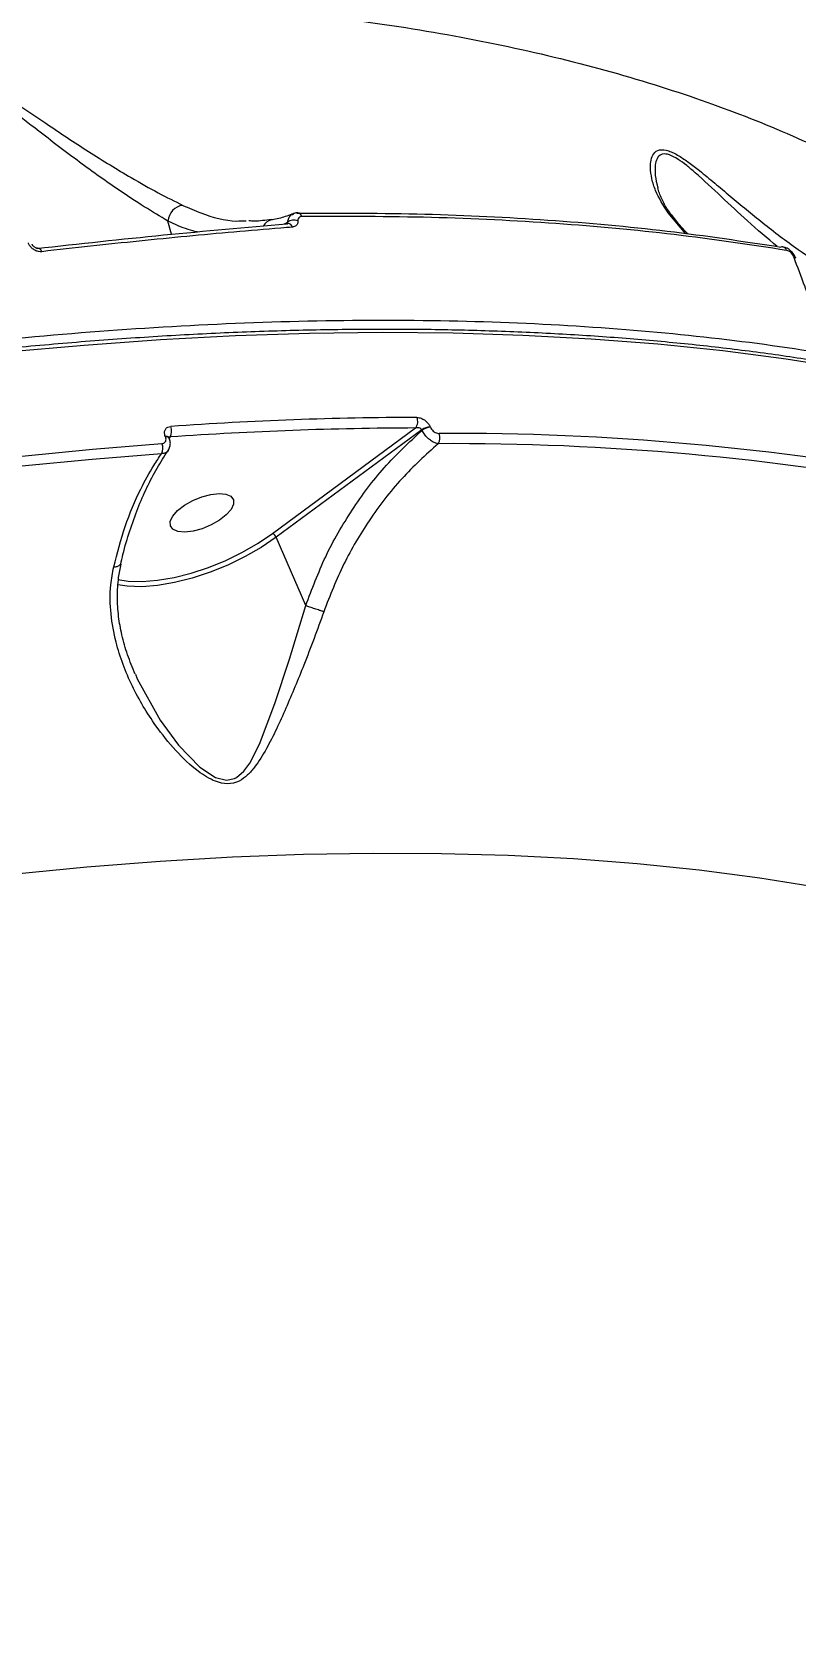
# Model space of a CAD drawing. Header units: millimetres. Extents: x -9609 to 9022, y -7175 to 8108.
# Drawn here: x -4530.2 to -4429.7, y 4876.7 to 5088.3 of the extents above; entities that cross this region are included whole.
import ezdxf

# ---------------------------------------------------------------- set-up
doc = ezdxf.new("R2010")
doc.units = ezdxf.units.MM
for name, color, linetype in [('DIKOM_ОБЪЕКТ', 7, 'Continuous'), ('DIKOM_РАЗМЕР_ЗОНА', 7, 'Continuous'), ('DIKOM_РАЗМЕР_ОБЪЕКТА', 7, 'Continuous')]:
    doc.layers.add(name, color=color, linetype=linetype)
doc.styles.add('style1', font='arial.ttf', dxfattribs={"width": 0.8})
doc.dimstyles.new('1-50', dxfattribs={"dimtxt": 300, "dimasz": 200, "dimexe": 100, "dimexo": 0, "dimgap": 100, "dimtad": 1, "dimtxsty": 'style1', "dimcen": 200, "dimclrd": 7, "dimclre": 7, "dimclrt": 7, "dimadec": 1, "dimazin": 2, "dimtfac": 1, "dimtmove": 0, "dimatfit": 2, "dimfxl": 0, "dimlwd": 25, "dimlwe": 18, "dimarcsym": 0})

# ---------------------------------------------------------------- blocks, each defined once
blk = doc.blocks.new('*D10')
at = {"layer": 'Defpoints', "color": 0, "transparency": 16777216}
for p in [(-405.54, 6589.16), (-8044.66, -3492.79), (424.09, -3492.79)]:
    blk.add_point(p, dxfattribs=at)
at = {"layer": 'DIKOM_РАЗМЕР_ОБЪЕКТА', "color": 7, "lineweight": 18, "transparency": 16777216}
for p, q in [((-405.54, 6589.16), (-8144.66, 6589.16)), ((424.09, -3492.79), (-8144.66, -3492.79))]:
    blk.add_line(p, q, dxfattribs=at)
at = {"layer": 'DIKOM_РАЗМЕР_ОБЪЕКТА', "color": 7, "lineweight": 25, "transparency": 16777216}
blk.add_line((-8044.66, 6389.16), (-8044.66, -3292.79), dxfattribs=at)
at = {"layer": 'DIKOM_РАЗМЕР_ОБЪЕКТА', "color": 7, "transparency": 16777216}
for points in [[(-8077.99, 6389.16), (-8011.32, 6389.16), (-8044.66, 6589.16)], [(-8077.99, -3292.79), (-8011.32, -3292.79), (-8044.66, -3492.79)]]:
    blk.add_solid(points, dxfattribs=at)
at = {"layer": 'DIKOM_РАЗМЕР_ОБЪЕКТА', "color": 7, "transparency": 16777216, "insert": (-8297.83, 1541.5), "char_height": 300, "attachment_point": 5, "rotation": 90, "style": 'style1'}
blk.add_mtext('10100', dxfattribs=at)
blk = doc.blocks.new('*D13')
at = {"layer": 'Defpoints', "color": 0, "transparency": 16777216}
for p in [(-4933.28, 8107.63), (-9158.98, -4977.79), (-1652.91, -4977.79)]:
    blk.add_point(p, dxfattribs=at)
at = {"layer": 'DIKOM_РАЗМЕР_ЗОНА', "color": 7, "lineweight": 18, "transparency": 16777216}
for p, q in [((-4933.28, 8107.63), (-9258.98, 8107.63)), ((-1652.91, -4977.79), (-9258.98, -4977.79))]:
    blk.add_line(p, q, dxfattribs=at)
at = {"layer": 'DIKOM_РАЗМЕР_ЗОНА', "color": 7, "lineweight": 25, "transparency": 16777216}
blk.add_line((-9158.98, 7907.63), (-9158.98, -4777.79), dxfattribs=at)
at = {"layer": 'DIKOM_РАЗМЕР_ЗОНА', "color": 7, "transparency": 16777216}
for points in [[(-9192.32, 7907.63), (-9125.65, 7907.63), (-9158.98, 8107.63)], [(-9192.32, -4777.79), (-9125.65, -4777.79), (-9158.98, -4977.79)]]:
    blk.add_solid(points, dxfattribs=at)
at = {"layer": 'DIKOM_РАЗМЕР_ЗОНА', "color": 7, "transparency": 16777216, "insert": (-9412.26, 1541.5), "char_height": 300, "attachment_point": 5, "rotation": 90, "style": 'style1'}
blk.add_mtext('13100', dxfattribs=at)

msp = doc.modelspace()

# ---------------------------------------------------------------- linework, layer by layer
at = {"layer": 'DIKOM_ОБЪЕКТ', "color": 7, "linetype": 'Continuous', "lineweight": 15}
for p, q in [((-4511.838, 5061.751), (-4512.309, 5063.48)), ((-4501.678, 5063.548), (-4501.433, 5063.556)), ((-4496.575, 5063.319), (-4497.015, 5063.075)), ((-4444.169, 5061.825), (-4446.51, 5064.575)), ((-4445.965, 5064.169), (-4446.003, 5064.215)), ((-4429.721, 5058.596), (-4429.726, 5058.607)), ((-4498.554, 5022.402), (-4479.733, 5036.279)), ((-4478.916, 5036.038), (-4498.084, 5021.905)), ((-4478.889, 5035.972), (-4478.916, 5036.038)), ((-4477.812, 5036.433), (-4477.784, 5036.367)), ((-4512.636, 5035.119), (-4512.656, 5035.164)), ((-4512.159, 5034.955), (-4512.178, 5035)), ((-4512.039, 5035.101), (-4512.163, 5034.95)), ((-4494.193, 5012.919), (-4498.084, 5021.905))]:
    msp.add_line(p, q, dxfattribs=at)
at = {"layer": 'DIKOM_ОБЪЕКТ', "color": 7, "linetype": 'Continuous', "lineweight": 15, "flags": 128}
for points in [[(-4496.711, 5063.102), (-4496.608, 5063.144), (-4496.542, 5063.156)], [(-4495.361, 5064.545), (-4495.266, 5064.566), (-4495.232, 5064.568)], [(-4422.91, 5044.064), (-4431.007, 5045.336), (-4439.333, 5046.412), (-4447.88, 5047.29), (-4456.641, 5047.969), (-4465.611, 5048.449), (-4474.78, 5048.73), (-4484.141, 5048.812), (-4493.686, 5048.693), (-4503.407, 5048.375), (-4513.295, 5047.857), (-4523.343, 5047.141), (-4533.542, 5046.226)], [(-4589.338, 5023.833), (-4579.479, 5025.688), (-4569.701, 5027.386), (-4560.011, 5028.926), (-4550.415, 5030.308), (-4540.92, 5031.53), (-4531.533, 5032.591), (-4522.26, 5033.492), (-4513.106, 5034.23)], [(-4513.155, 5032.887), (-4522.289, 5032.15), (-4531.542, 5031.251), (-4540.909, 5030.192), (-4550.383, 5028.973), (-4559.957, 5027.594), (-4569.626, 5026.057), (-4579.381, 5024.363), (-4589.218, 5022.513)], [(-4504.645, 5024.842), (-4505.543, 5024.142), (-4506.627, 5023.523), (-4507.811, 5023.033), (-4508.995, 5022.714), (-4510.087, 5022.59), (-4510.997, 5022.671), (-4511.65, 5022.952), (-4511.996, 5023.41), (-4512.004, 5024.006), (-4511.675, 5024.694), (-4511.035, 5025.417), (-4510.137, 5026.117), (-4509.053, 5026.736), (-4507.87, 5027.226), (-4506.685, 5027.546), (-4505.593, 5027.67), (-4504.683, 5027.588), (-4504.03, 5027.307), (-4503.684, 5026.849), (-4503.676, 5026.253), (-4504.005, 5025.565), (-4504.645, 5024.842)], [(-4498.084, 5021.905), (-4500.037, 5020.583), (-4502.168, 5019.359), (-4504.427, 5018.259), (-4506.763, 5017.31), (-4509.118, 5016.535), (-4511.441, 5015.951), (-4513.674, 5015.572), (-4515.767, 5015.407), (-4517.671, 5015.459), (-4518.904, 5015.633)], [(-4518.89, 5016.351), (-4517.546, 5016.153), (-4515.7, 5016.102), (-4513.67, 5016.262), (-4511.504, 5016.629), (-4509.254, 5017.196), (-4506.969, 5017.947), (-4504.705, 5018.867), (-4502.514, 5019.933), (-4500.448, 5021.121), (-4498.554, 5022.402)], [(-4516.585, 5003.924), (-4516.354, 5003.275), (-4513.35, 4997.859), (-4510.943, 4994.568), (-4508.123, 4991.69), (-4506.044, 4990.323), (-4504.628, 4989.974), (-4503.542, 4990.197), (-4503.28, 4990.334), (-4502.321, 4991.151), (-4501.55, 4992.217), (-4500.29, 4994.695), (-4498.238, 5000.052), (-4496.342, 5005.862), (-4495.25, 5009.358), (-4494.191, 5012.916), (-4494.191, 5012.917), (-4494.191, 5012.917)], [(-4426.758, 4975.841), (-4434.469, 4977.082), (-4442.411, 4978.124), (-4450.576, 4978.968), (-4458.957, 4979.613), (-4467.546, 4980.057), (-4476.334, 4980.302), (-4485.314, 4980.345), (-4494.478, 4980.188), (-4503.815, 4979.83), (-4513.319, 4979.273), (-4522.98, 4978.515), (-4532.789, 4977.559)]]:
    msp.add_lwpolyline(points, dxfattribs=at)
at = {"layer": 'DIKOM_ОБЪЕКТ', "color": 7, "linetype": 'Continuous', "lineweight": 15}
for centre, radius, start, end in [((-4510.065, 5063.324), 2.249, 97.57515, 176.01146), ((-4498.449, 5062.198), 1.464, 101.26522, 153.7491), ((-4495.718, 5062.187), 1.42, 69.54236, 127.11617), ((-4496.574, 5062.485), 0.672, 17.87474, 87.32954), ((-4495.324, 5063.923), 0.652, 15.34759, 81.84893), ((-4447.004, 5063.343), 1.327, 41.06221, 68.15103), ((-4529.525, 5059.293), 0.634, 15.37013, 84.91712), ((-4431.529, 5059.522), 0.573, 80.60062, 106.6049), ((-4431.586, 5059.41), 0.695, 17.94384, 77.48748), ((-4430.014, 5058.429), 0.339, 31.66111, 84.23155), ((-4477.817, 4544.977), 492.696, 90.20393, 93.97295), ((-4480.837, 5037.113), 1.384, 322.97165, 23.72273), ((-4513.308, 5035.876), 1.486, 328.5795, 24.33895), ((-4477.975, 4544.49), 491.792, 90.20478, 93.97182), ((-4477.714, 5034.418), 2.017, 92.78936, 126.59976), ((-4477.683, 5034.343), 2.027, 92.87013, 126.50803), ((-4477.929, 5035.002), 1.404, 325.70202, 23.2938), ((-4474.682, 4688.211), 347.351, 79.39526, 90.32285), ((-4514.51, 5033.61), 1.536, 331.92416, 23.84794), ((-4512.541, 5034.723), 0.456, 37.0107, 104.69867), ((-4512.522, 5034.674), 0.459, 37.71213, 104.44297), ((-4474.814, 4687.645), 346.571, 79.39507, 90.32309), ((-4498.945, 5021.562), 0.927, 21.71829, 65.06337)]:
    msp.add_arc(centre, radius, start, end, dxfattribs=at)
for points, knots in [([(-4905.711, 4966.848), (-4900.541, 4970.172), (-4890.2, 4976.818), (-4874.108, 4986.507), (-4857.62, 4995.963), (-4840.138, 5005.462), (-4821.723, 5014.911), (-4802.398, 5024.232), (-4782.635, 5033.169), (-4762.481, 5041.669), (-4741.999, 5049.685), (-4721.854, 5056.955), (-4702.114, 5063.487), (-4682.836, 5069.303), (-4663.487, 5074.566), (-4644.132, 5079.229), (-4624.839, 5083.256), (-4605.625, 5086.63), (-4586.574, 5089.301), (-4567.673, 5091.246), (-4549.223, 5092.411), (-4531.66, 5092.779), (-4515.086, 5092.399), (-4499.507, 5091.335), (-4484.474, 5089.572), (-4470.062, 5087.091), (-4456.339, 5083.889), (-4443.676, 5080.065), (-4432.074, 5075.668), (-4421.518, 5070.749), (-4411.735, 5065.223), (-4402.9, 5059.027), (-4396.836, 5054.151), (-4394.065, 5051.201), (-4393.596, 5050.702)], [0, 0, 0, 0, 0.02906026, 0.05812006, 0.08746847, 0.11681725, 0.14926331, 0.18173242, 0.2141767, 0.24757817, 0.28100612, 0.31440666, 0.34582998, 0.37727814, 0.40870186, 0.44103191, 0.47338995, 0.50572018, 0.53922016, 0.57271899, 0.60670016, 0.6406814, 0.67259698, 0.70453852, 0.73645375, 0.76930044, 0.80217253, 0.83501922, 0.86635782, 0.8977189, 0.92905759, 0.96124159, 0.99344954, 1, 1, 1, 1]), ([(-4544.07, 5067.356), (-4544.671, 5068.262), (-4545.888, 5070.099), (-4546.617, 5073.432), (-4546.622, 5076.447), (-4546.161, 5078.926), (-4545.485, 5080.797), (-4544.461, 5082.356), (-4543.019, 5083.274), (-4541.43, 5083.46), (-4539.812, 5083.112), (-4538.238, 5082.479), (-4535.811, 5081.233), (-4532.514, 5079.127), (-4527.875, 5075.991), (-4523.654, 5073.183), (-4519.915, 5070.837), (-4516.822, 5068.986), (-4513.484, 5067.116), (-4511.413, 5066.08), (-4510.362, 5065.554)], [0, 0, 0, 0, 0.0820705, 0.1664747, 0.2508353, 0.2942476, 0.3376009, 0.3839936, 0.4157841, 0.4428472, 0.4698417, 0.493984, 0.5187233, 0.5886198, 0.6603807, 0.7589162, 0.8097113, 0.8604924, 0.9291631, 1, 1, 1, 1]), ([(-4512.309, 5063.48), (-4513.322, 5064.083), (-4515.381, 5065.307), (-4519.457, 5067.986), (-4524.303, 5071.451), (-4529.144, 5075.18), (-4533.437, 5078.508), (-4536.728, 5080.917), (-4539.413, 5082.425), (-4541.268, 5082.918), (-4542.65, 5082.77), (-4543.82, 5081.929), (-4544.664, 5080.463), (-4545.211, 5078.624), (-4545.534, 5075.947), (-4545.5, 5073.18), (-4544.942, 5071.284), (-4544.746, 5070.615)], [0, 0, 0, 0, 0.0818466, 0.1664392, 0.283895, 0.4047794, 0.4811674, 0.5588406, 0.609785, 0.6370783, 0.6641628, 0.696884, 0.7407511, 0.7905789, 0.8404999, 0.9437666, 1, 1, 1, 1]), ([(-4446.51, 5064.575), (-4447.13, 5065.54), (-4448.07, 5067.002), (-4448.691, 5069.043), (-4448.876, 5070.408), (-4448.787, 5071.545), (-4448.453, 5072.407), (-4447.734, 5072.953), (-4446.54, 5072.834), (-4445.149, 5072.13), (-4443.774, 5071.194), (-4442.198, 5069.978), (-4440.388, 5068.487), (-4437.64, 5066.167), (-4434.027, 5063.189), (-4429.538, 5059.75), (-4426.401, 5057.734), (-4424.872, 5056.751)], [0, 0, 0, 0, 0.12030108, 0.18233947, 0.24432967, 0.28890709, 0.33428462, 0.38079871, 0.42774411, 0.46867003, 0.50656707, 0.54539254, 0.60067991, 0.65602456, 0.76950689, 0.88766557, 1, 1, 1, 1]), ([(-4432.157, 5060.137), (-4433.474, 5061.245), (-4435.993, 5063.364), (-4439.539, 5066.715), (-4442.192, 5069.21), (-4444.085, 5070.808), (-4445.242, 5071.664), (-4446.378, 5072.277), (-4447.063, 5072.348), (-4447.625, 5072.181), (-4448.019, 5071.748), (-4448.242, 5070.871), (-4448.246, 5069.71), (-4448.121, 5068.693), (-4447.898, 5068.018), (-4447.857, 5067.892)], [0, 0, 0, 0, 0.16574913, 0.31718161, 0.47113594, 0.52166214, 0.57319411, 0.62915084, 0.68409072, 0.69456069, 0.76006905, 0.82135163, 0.88396024, 0.97835669, 1, 1, 1, 1]), ([(-4446, 5064.217), (-4446.105, 5064.343), (-4446.609, 5064.946), (-4447.209, 5066.057), (-4447.72, 5067.168), (-4447.837, 5067.761), (-4447.862, 5067.889)], [0, 0, 0, 0, 0.1031334, 0.4940052, 0.8906571, 1, 1, 1, 1]), ([(-4510.362, 5065.554), (-4509.565, 5065.204), (-4507.23, 5064.18), (-4504.412, 5063.399), (-4502.448, 5063.512), (-4502.028, 5063.536)], [0, 0, 0, 0, 0.2891715, 0.8478815, 1, 1, 1, 1]), ([(-4529.609, 5059.873), (-4523.988, 5060.496), (-4512.731, 5061.745), (-4502.055, 5062.649), (-4496.711, 5063.102)], [0, 0, 0, 0, 0.4993618, 1, 1, 1, 1]), ([(-4508.465, 5062.053), (-4508.86, 5062.152), (-4510.152, 5062.478), (-4511.426, 5063.07), (-4512.309, 5063.48)], [0, 0, 0, 0, 0.30617894, 1, 1, 1, 1]), ([(-4498.724, 5063.688), (-4499.476, 5063.579), (-4500.443, 5063.439), (-4501.428, 5063.496), (-4501.647, 5063.509)], [0, 0, 0, 0, 0.7776583, 1, 1, 1, 1]), ([(-4495.795, 5064.49), (-4496.091, 5064.367), (-4496.945, 5064.013), (-4497.885, 5063.769), (-4498.625, 5063.659), (-4498.738, 5063.642)], [0, 0, 0, 0, 0.310047, 0.8949597, 1, 1, 1, 1]), ([(-4496.616, 5063.132), (-4496.607, 5063.135), (-4496.565, 5063.15), (-4496.547, 5063.215), (-4496.565, 5063.284), (-4496.575, 5063.319)], [0, 0, 0, 0, 0.113304, 0.5466587, 1, 1, 1, 1]), ([(-4496.575, 5063.319), (-4496.537, 5063.51), (-4496.462, 5063.892), (-4496.166, 5064.284), (-4495.895, 5064.392), (-4495.787, 5064.435)], [0, 0, 0, 0, 0.3758858, 0.7518685, 1, 1, 1, 1]), ([(-4495.221, 5063.517), (-4495.233, 5063.384), (-4495.256, 5063.118), (-4495.477, 5062.835), (-4495.729, 5062.715), (-4495.896, 5062.696), (-4495.934, 5062.691)], [0, 0, 0, 0, 0.30531653, 0.6114269, 0.91245673, 1, 1, 1, 1]), ([(-4495.232, 5064.553), (-4495.408, 5064.556), (-4495.609, 5064.559), (-4495.773, 5064.46), (-4495.794, 5064.447)], [0, 0, 0, 0, 0.8733396, 1, 1, 1, 1]), ([(-4495.361, 5064.545), (-4489.708, 5064.545), (-4478.402, 5064.545), (-4462.183, 5063.711), (-4446.491, 5062.314), (-4436.626, 5060.819), (-4431.693, 5060.072)], [0, 0, 0, 0, 0.2486153, 0.4972278, 0.7486142, 1, 1, 1, 1]), ([(-4494.696, 5064.095), (-4494.73, 5064.093), (-4494.856, 5064.086), (-4495.042, 5064.001), (-4495.196, 5063.801), (-4495.213, 5063.612), (-4495.221, 5063.517)], [0, 0, 0, 0, 0.1083338, 0.3986088, 0.6996372, 1, 1, 1, 1]), ([(-4430.925, 5059.624), (-4435.811, 5060.364), (-4445.582, 5061.844), (-4461.229, 5063.247), (-4477.523, 5064.094), (-4488.972, 5064.095), (-4494.696, 5064.095)], [0, 0, 0, 0, 0.2486185, 0.4972305, 0.7486172, 1, 1, 1, 1]), ([(-4443.906, 5061.788), (-4444.205, 5062.093), (-4444.877, 5062.778), (-4445.57, 5063.679), (-4445.954, 5064.178)], [0, 0, 0, 0, 0.4448226, 1, 1, 1, 1]), ([(-4528.914, 5059.461), (-4529.058, 5059.458), (-4529.348, 5059.452), (-4529.809, 5059.624), (-4530.212, 5059.907), (-4530.515, 5060.255), (-4530.626, 5060.504), (-4530.678, 5060.619)], [0, 0, 0, 0, 0.2130162, 0.426302, 0.6304982, 0.8287825, 1, 1, 1, 1]), ([(-4495.934, 5062.691), (-4496.444, 5062.65), (-4498.993, 5062.445), (-4505.639, 5061.877), (-4516.041, 5060.893), (-4524.621, 5059.938), (-4528.914, 5059.461)], [0, 0, 0, 0, 0.0480632, 0.2403251, 0.6198736, 1, 1, 1, 1]), ([(-4529.47, 5059.925), (-4529.472, 5059.924), (-4529.486, 5059.921), (-4529.565, 5059.923), (-4529.692, 5059.959), (-4529.833, 5060.028), (-4529.968, 5060.131), (-4530.078, 5060.252), (-4530.148, 5060.363), (-4530.165, 5060.414), (-4530.172, 5060.433)], [0, 0, 0, 0, 0.0381505, 0.2157917, 0.3582539, 0.4964207, 0.633208, 0.7669768, 0.9106373, 1, 1, 1, 1]), ([(-4429.732, 5058.592), (-4429.806, 5058.765), (-4429.97, 5059.151), (-4430.436, 5059.638), (-4430.944, 5059.983), (-4431.295, 5060.033), (-4431.44, 5060.053)], [0, 0, 0, 0, 0.2343012, 0.5208942, 0.8025278, 1, 1, 1, 1]), ([(-4429.98, 5058.766), (-4430.001, 5058.817), (-4430.055, 5058.947), (-4430.2, 5059.167), (-4430.414, 5059.386), (-4430.673, 5059.558), (-4430.835, 5059.6), (-4430.925, 5059.624)], [0, 0, 0, 0, 0.1207132, 0.3076184, 0.5229191, 0.7374917, 1, 1, 1, 1]), ([(-4427.872, 5053.18), (-4428.084, 5053.736), (-4428.79, 5055.589), (-4429.49, 5057.458), (-4429.98, 5058.766)], [0, 0, 0, 0, 0.29964328, 1, 1, 1, 1]), ([(-4952.126, 4881.182), (-4948.793, 4883.652), (-4939.814, 4890.306), (-4924.571, 4900.961), (-4906.282, 4913.043), (-4887.178, 4924.931), (-4867.306, 4936.578), (-4846.713, 4947.935), (-4825.852, 4958.753), (-4804.804, 4969.007), (-4783.647, 4978.687), (-4762.037, 4987.948), (-4740.031, 4996.741), (-4717.698, 5005.023), (-4695.528, 5012.611), (-4673.595, 5019.496), (-4651.964, 5025.683), (-4630.282, 5031.274), (-4608.625, 5036.222), (-4587.069, 5040.495), (-4566.089, 5043.998), (-4545.744, 5046.737), (-4526.078, 5048.735), (-4506.768, 5050.025), (-4487.901, 5050.571), (-4469.553, 5050.352), (-4452.128, 5049.375), (-4435.665, 5047.66), (-4420.18, 5045.243), (-4405.419, 5042.086), (-4391.469, 5038.168), (-4378.397, 5033.484), (-4367, 5028.361), (-4357.119, 5022.942), (-4348.645, 5017.322), (-4341.876, 5012.093), (-4338.295, 5008.551), (-4336.943, 5007.215)], [0, 0, 0, 0, 0.0172736, 0.0465353, 0.0758192, 0.1050803, 0.1351912, 0.1653274, 0.1954389, 0.2247005, 0.2539836, 0.2832454, 0.3133569, 0.3434921, 0.3736043, 0.402865, 0.4321486, 0.4614092, 0.4915203, 0.5216559, 0.551767, 0.5810282, 0.6103115, 0.6395728, 0.6696842, 0.6998196, 0.729931, 0.7591923, 0.7884759, 0.8177373, 0.8478485, 0.8779841, 0.9080951, 0.933562, 0.959058, 0.9845543, 1, 1, 1, 1]), ([(-4336.475, 5005.994), (-4337.188, 5006.695), (-4339.179, 5008.653), (-4342.751, 5011.705), (-4347.164, 5015.159), (-4351.857, 5018.453), (-4356.813, 5021.592), (-4362.029, 5024.573), (-4367.503, 5027.393), (-4373.229, 5030.049), (-4379.203, 5032.541), (-4385.421, 5034.865), (-4391.878, 5037.02), (-4398.569, 5039.005), (-4405.487, 5040.818), (-4412.63, 5042.458), (-4419.99, 5043.923), (-4427.562, 5045.213), (-4435.341, 5046.326), (-4443.32, 5047.263), (-4451.494, 5048.022), (-4459.856, 5048.602), (-4468.401, 5049.004), (-4477.121, 5049.228), (-4486.01, 5049.272), (-4495.062, 5049.137), (-4504.27, 5048.824), (-4513.625, 5048.332), (-4523.123, 5047.663), (-4532.756, 5046.816), (-4542.516, 5045.792), (-4552.396, 5044.592), (-4562.389, 5043.217), (-4572.488, 5041.668), (-4582.683, 5039.946), (-4592.969, 5038.052), (-4603.337, 5035.989), (-4613.781, 5033.757), (-4624.29, 5031.358), (-4634.859, 5028.794), (-4645.478, 5026.067), (-4656.14, 5023.18), (-4666.837, 5020.133), (-4677.561, 5016.93), (-4688.304, 5013.573), (-4699.058, 5010.064), (-4709.815, 5006.406), (-4720.566, 5002.602), (-4731.304, 4998.655), (-4742.02, 4994.567), (-4752.707, 4990.343), (-4763.356, 4985.983), (-4773.96, 4981.493), (-4784.51, 4976.876), (-4794.999, 4972.135), (-4805.419, 4967.274), (-4815.76, 4962.294), (-4824.893, 4957.766), (-4830.554, 4954.873), (-4832.825, 4953.712)], [0, 0, 0, 0, 0.0098923, 0.0276309, 0.0453793, 0.0631366, 0.0809026, 0.0986756, 0.1164554, 0.1342401, 0.1520293, 0.169822, 0.1876169, 0.2054139, 0.2232116, 0.2410103, 0.2588094, 0.2766079, 0.2944061, 0.3122039, 0.3300012, 0.3477971, 0.3655934, 0.3833875, 0.4011816, 0.4189743, 0.4367671, 0.454558, 0.4723484, 0.4901379, 0.507927, 0.5257156, 0.5435032, 0.561291, 0.5790765, 0.5968634, 0.6146482, 0.6324335, 0.6502186, 0.6680022, 0.6857864, 0.7035701, 0.7213526, 0.7391361, 0.7569181, 0.7747008, 0.7924835, 0.8102655, 0.8280475, 0.8458286, 0.8636111, 0.8813925, 0.8991736, 0.9169562, 0.9347379, 0.9525193, 0.9703006, 0.988082, 1, 1, 1, 1]), ([(-4479.571, 5037.669), (-4479.458, 5037.661), (-4479.207, 5037.642), (-4478.788, 5037.475), (-4478.376, 5037.196), (-4478.025, 5036.836), (-4477.883, 5036.567), (-4477.812, 5036.433)], [0, 0, 0, 0, 0.1741172, 0.389495, 0.5958119, 0.7978562, 1, 1, 1, 1]), ([(-4512.656, 5035.164), (-4512.69, 5035.256), (-4512.774, 5035.487), (-4512.776, 5035.845), (-4512.632, 5036.179), (-4512.353, 5036.419), (-4512.087, 5036.465), (-4511.954, 5036.489)], [0, 0, 0, 0, 0.14072969, 0.35520631, 0.56995125, 0.78492742, 1, 1, 1, 1]), ([(-4494.193, 5012.919), (-4493.369, 5015.095), (-4491.701, 5019.502), (-4488.161, 5025.599), (-4483.935, 5031.277), (-4480.585, 5034.393), (-4478.889, 5035.972)], [0, 0, 0, 0, 0.2419825, 0.4901529, 0.7417797, 1, 1, 1, 1]), ([(-4478.916, 5036.038), (-4478.937, 5036.074), (-4478.962, 5036.118), (-4479.041, 5036.193), (-4479.156, 5036.263), (-4479.348, 5036.313), (-4479.549, 5036.319), (-4479.675, 5036.292), (-4479.733, 5036.279)], [0, 0, 0, 0, 0.1445368, 0.1755607, 0.3625973, 0.5717066, 0.8049844, 1, 1, 1, 1]), ([(-4476.769, 5034.211), (-4476.895, 5034.238), (-4477.178, 5034.3), (-4477.665, 5034.563), (-4478.16, 5034.962), (-4478.599, 5035.449), (-4478.792, 5035.798), (-4478.889, 5035.972)], [0, 0, 0, 0, 0.1699443, 0.380765, 0.5865984, 0.7931219, 1, 1, 1, 1]), ([(-4477.784, 5036.367), (-4477.738, 5036.278), (-4477.644, 5036.102), (-4477.414, 5035.864), (-4477.145, 5035.683), (-4476.874, 5035.575), (-4476.712, 5035.563), (-4476.639, 5035.557)], [0, 0, 0, 0, 0.20415704, 0.40800196, 0.61357674, 0.82654965, 1, 1, 1, 1]), ([(-4518.52, 5018.355), (-4518.426, 5018.783), (-4518.094, 5020.301), (-4517.351, 5022.767), (-4516.302, 5025.723), (-4515.103, 5028.486), (-4513.763, 5030.997), (-4512.807, 5032.603), (-4512.281, 5033.295), (-4512.27, 5033.309)], [0, 0, 0, 0, 0.0726491, 0.2575526, 0.4429586, 0.6281558, 0.812644, 0.9960316, 1, 1, 1, 1]), ([(-4512.288, 5033.32), (-4512.291, 5033.314), (-4512.353, 5033.165), (-4512.64, 5032.981), (-4512.983, 5032.918), (-4513.155, 5032.887)], [0, 0, 0, 0, 0.02300538, 0.51119994, 1, 1, 1, 1]), ([(-4513.106, 5034.23), (-4513.017, 5034.246), (-4512.838, 5034.278), (-4512.653, 5034.438), (-4512.556, 5034.661), (-4512.557, 5034.902), (-4512.614, 5035.057), (-4512.636, 5035.119)], [0, 0, 0, 0, 0.2143144, 0.4282855, 0.6428189, 0.8576386, 1, 1, 1, 1]), ([(-4512.283, 5033.326), (-4512.189, 5033.495), (-4512.005, 5033.831), (-4511.976, 5034.416), (-4512.102, 5034.775), (-4512.164, 5034.952)], [0, 0, 0, 0, 0.3395861, 0.6740548, 1, 1, 1, 1]), ([(-4512.175, 5034.997), (-4512.186, 5035.023), (-4512.211, 5035.084), (-4512.204, 5035.112), (-4512.207, 5035.101), (-4512.207, 5035.099)], [0, 0, 0, 0, 0.3958588, 0.9366833, 1, 1, 1, 1]), ([(-4512.039, 5035.101), (-4512.087, 5035.094), (-4512.146, 5035.086), (-4512.185, 5035.051), (-4512.193, 5035.044)], [0, 0, 0, 0, 0.8038845, 1, 1, 1, 1]), ([(-4476.769, 5034.211), (-4478.4, 5032.732), (-4481.708, 5029.736), (-4485.84, 5024.327), (-4489.346, 5018.443), (-4490.986, 5014.243), (-4491.817, 5012.117)], [0, 0, 0, 0, 0.2535959, 0.5139754, 0.7539627, 1, 1, 1, 1]), ([(-4519.453, 5018.015), (-4518.979, 5019.819), (-4518.019, 5023.469), (-4516.151, 5027.868), (-4514.47, 5030.948), (-4513.496, 5032.384), (-4513.155, 5032.887)], [0, 0, 0, 0, 0.3182004, 0.6439718, 0.8752562, 1, 1, 1, 1]), ([(-4519.453, 5018.015), (-4519.421, 5018.017), (-4519.294, 5018.024), (-4519.015, 5018.062), (-4518.699, 5018.167), (-4518.621, 5018.307), (-4518.584, 5018.374)], [0, 0, 0, 0, 0.0682653, 0.2681059, 0.6502468, 1, 1, 1, 1]), ([(-4516.617, 5003.917), (-4516.968, 5004.758), (-4517.674, 5006.446), (-4518.387, 5008.997), (-4518.855, 5011.542), (-4519, 5014.065), (-4518.894, 5016.362), (-4518.584, 5017.775), (-4518.457, 5018.353)], [0, 0, 0, 0, 0.1805149, 0.3623315, 0.5291838, 0.7047173, 0.8790194, 1, 1, 1, 1]), ([(-4491.817, 5012.117), (-4492.238, 5010.941), (-4493.086, 5008.569), (-4494.753, 5004.277), (-4496.805, 4999.311), (-4498.878, 4994.828), (-4500.593, 4992.013), (-4501.811, 4990.611), (-4502.957, 4989.742), (-4504.432, 4989.367), (-4506.349, 4989.812), (-4508.734, 4991.304), (-4511.373, 4993.841), (-4514.36, 4997.586), (-4516.648, 5001.433), (-4518.264, 5005.175), (-4519.27, 5008.34), (-4519.904, 5011.845), (-4519.975, 5015.185), (-4519.598, 5017.23), (-4519.453, 5018.015)], [0, 0, 0, 0, 0.0563525, 0.113611, 0.2103699, 0.3099836, 0.361981, 0.3883004, 0.4153349, 0.4457412, 0.4740925, 0.5168004, 0.5802367, 0.6452946, 0.7405598, 0.7897125, 0.8388435, 0.8993613, 0.9613631, 1, 1, 1, 1]), ([(-4494.191, 5012.917), (-4494.192, 5012.918), (-4494.192, 5012.918), (-4494.193, 5012.918), (-4494.193, 5012.919), (-4494.193, 5012.919)], [0, 0, 0, 0, 0.4051897, 0.9115804, 1, 1, 1, 1]), ([(-4491.817, 5012.117), (-4491.876, 5012.136), (-4492.046, 5012.189), (-4492.435, 5012.313), (-4492.999, 5012.5), (-4493.648, 5012.722), (-4494.01, 5012.852), (-4494.191, 5012.917)], [0, 0, 0, 0, 0.0872377, 0.2536805, 0.5022001, 0.7512723, 1, 1, 1, 1])]:
    msp.add_open_spline(points, degree=3, knots=knots, dxfattribs=at)

# ---------------------------------------------------------------- dimensions: what is measured, and where the dimension line sits
at = {"layer": 'DIKOM_РАЗМЕР_ЗОНА'}
dim = msp.add_linear_dim(base=(-9158.984, -4977.788), p1=(-4933.276, 8107.631), p2=(-1652.914, -4977.788), angle=90, text='13100', dimstyle='1-50', dxfattribs=at)
dim.commit()
dim.dimension.update_dxf_attribs({"geometry": '*D13', "text_midpoint": (-9158.984, 1541.499), "dimtype": 160})
at = {"layer": 'DIKOM_РАЗМЕР_ОБЪЕКТА'}
dim = msp.add_linear_dim(base=(-8044.657, -3492.788), p1=(-405.539, 6589.161), p2=(424.086, -3492.788), angle=90, text='10100', dimstyle='1-50', dxfattribs=at)
dim.commit()
dim.dimension.update_dxf_attribs({"geometry": '*D10', "text_midpoint": (-8044.657, 1541.499), "dimtype": 160})

doc.saveas('drawing.dxf')
